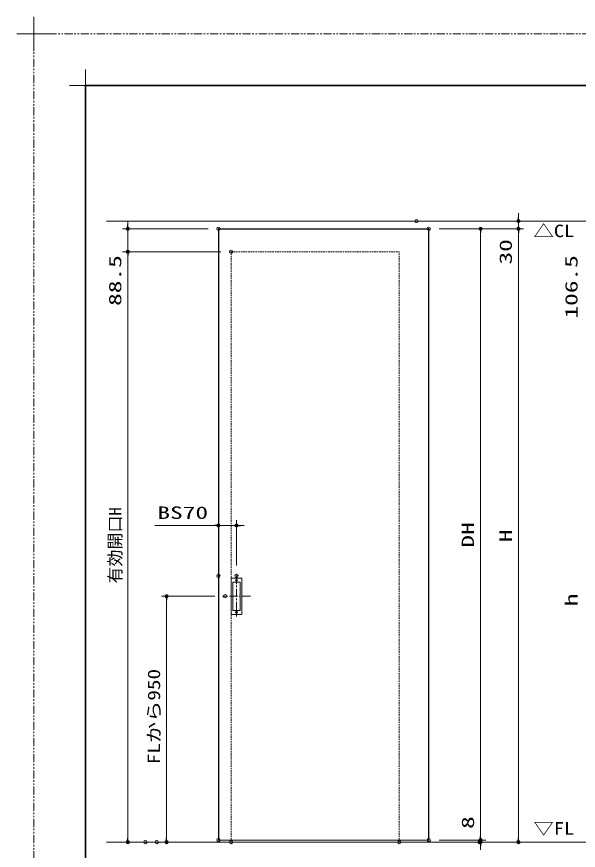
# Model space of a CAD drawing. Units: millimetres, scale not verified. Extents: x -1306 to 1306, y -607 to 607.
# Drawn here: x -1306 to -872, y -37 to 607 of the extents above; entities that cross this region are included whole.
import ezdxf
from ezdxf.enums import TextEntityAlignment as Align

# ---------------------------------------------------------------- set-up
doc = ezdxf.new("R2010")
doc.units = ezdxf.units.MM
doc.header["$LTSCALE"] = 5
doc.header["$PDMODE"] = 32
doc.header["$PDSIZE"] = 2.5
for name, pattern in [('USER1', [2.5, 1.25, -0.25, 0.25, -0.25, 0.25, -0.25]), ('USER2', [0.375, 0.25, -0.125]), ('USER3', [2, 1.25, -0.25, 0.25, -0.25])]:
    doc.linetypes.add(name, pattern=pattern)
for name, color, linetype, lineweight in [('0-1_線(黄)', 2, 'Continuous', 15), ('0-3_陰線', 1, 'USER1', 9), ('0-B_点線(水)', 4, 'USER2', 9), ('0-C_中心線', 3, 'USER3', 9), ('0-D_線(白)', 7, 'Continuous', 30), ('1-0_線(水)', 4, 'Continuous', 9), ('1-1_寸法線', 3, 'Continuous', 13), ('1-4_DEFPOINTS', 7, 'Continuous', 5), ('1-5_0', 3, 'Continuous', 25), ('1-8_図面枠', 7, 'Continuous', 35), ('1-9_一般', 7, 'Continuous', 5)]:
    doc.layers.add(name, color=color, linetype=linetype, lineweight=lineweight)
doc.styles.add('ＭＳ ゴシック', font='')
doc.styles.get('ＭＳ ゴシック').set_extended_font_data('MS Gothic')

# ---------------------------------------------------------------- blocks, each defined once
blk = doc.blocks.new('_DOT')
at = {"layer": '1-5_0'}
blk.add_line((-2.5, 0), (-5, 0), dxfattribs=at)
for points in [[(0, 0), (-2.5, 0), (-2.48, 0.313)], [(0, 0), (-2.48, -0.313), (-2.5, 0)], [(0, 0), (-2.48, 0.313), (-2.421, 0.622)], [(0, 0), (-2.421, -0.622), (-2.48, -0.313)], [(0, 0), (-2.421, 0.622), (-2.324, 0.92)], [(0, 0), (-2.324, -0.92), (-2.421, -0.622)], [(0, 0), (-2.324, 0.92), (-2.191, 1.204)], [(0, 0), (-2.191, -1.204), (-2.324, -0.92)], [(0, 0), (-2.191, 1.204), (-2.023, 1.469)], [(0, 0), (-2.023, -1.469), (-2.191, -1.204)], [(0, 0), (-2.023, 1.469), (-1.822, 1.711)], [(0, 0), (-1.822, -1.711), (-2.023, -1.469)], [(0, 0), (-1.822, 1.711), (-1.594, 1.926)], [(0, 0), (-1.594, -1.926), (-1.822, -1.711)], [(0, 0), (-1.594, 1.926), (-1.34, 2.111)], [(0, 0), (-1.34, -2.111), (-1.594, -1.926)], [(0, 0), (-1.34, 2.111), (-1.064, 2.262)], [(0, 0), (-1.064, -2.262), (-1.34, -2.111)], [(0, 0), (-1.064, 2.262), (-0.773, 2.378)], [(0, 0), (-0.773, -2.378), (-1.064, -2.262)], [(0, 0), (-0.773, 2.378), (-0.468, 2.456)], [(0, 0), (-0.468, -2.456), (-0.773, -2.378)], [(0, 0), (-0.468, 2.456), (-0.157, 2.495)], [(0, 0), (-0.157, -2.495), (-0.468, -2.456)], [(0, 0), (-0.157, 2.495), (0.157, 2.495)], [(0, 0), (0.157, -2.495), (-0.157, -2.495)], [(0, 0), (0.157, 2.495), (0.468, 2.456)], [(0, 0), (0.468, 2.456), (0.773, 2.378)], [(0, 0), (0.773, 2.378), (1.064, 2.262)], [(0, 0), (1.064, 2.262), (1.34, 2.111)], [(0, 0), (1.34, 2.111), (1.594, 1.926)], [(0, 0), (1.594, 1.926), (1.822, 1.711)], [(0, 0), (1.822, 1.711), (2.023, 1.469)], [(0, 0), (2.023, 1.469), (2.191, 1.204)], [(0, 0), (2.191, 1.204), (2.324, 0.92)], [(0, 0), (2.324, 0.92), (2.421, 0.622)], [(0, 0), (2.421, 0.622), (2.48, 0.313)], [(0, 0), (2.48, 0.313), (2.5, 0)], [(0, 0), (0.468, -2.456), (0.157, -2.495)], [(0, 0), (0.773, -2.378), (0.468, -2.456)], [(0, 0), (1.064, -2.262), (0.773, -2.378)], [(0, 0), (1.34, -2.111), (1.064, -2.262)], [(0, 0), (1.594, -1.926), (1.34, -2.111)], [(0, 0), (1.822, -1.711), (1.594, -1.926)], [(0, 0), (2.023, -1.469), (1.822, -1.711)], [(0, 0), (2.191, -1.204), (2.023, -1.469)], [(0, 0), (2.324, -0.92), (2.191, -1.204)], [(0, 0), (2.421, -0.622), (2.324, -0.92)], [(0, 0), (2.48, -0.313), (2.421, -0.622)], [(0, 0), (2.5, 0), (2.48, -0.313)]]:
    blk.add_solid(points, dxfattribs=at)
blk = doc.blocks.new('グループ-13-1')
at = {"layer": '1-9_一般'}
for p, q in [((62041.6, -14029.5), (62041.6, -13365.5)), ((61709.6, -13697.5), (62373.6, -13697.5))]:
    blk.add_line(p, q, dxfattribs=at)

msp = doc.modelspace()

# ---------------------------------------------------------------- linework, layer by layer
at = {"layer": '0-1_線(黄)'}
for p, q in [((-1236.758, 449.347), (-543.541, 449.347)), ((-1236.758, -30.653), (-543.541, -30.653))]:
    msp.add_line(p, q, dxfattribs=at)
at = {"layer": '0-3_陰線', "color": 4}
for p in [(387.036, 594), (-1292.964, -594)]:
    msp.add_line(p, (-1292.964, 594), dxfattribs=at)
at = {"layer": '0-B_点線(水)'}
msp.add_line((-1010.565, -30.653), (-1010.565, 425.647), dxfattribs=at)
msp.add_lwpolyline([(-1140.565, -30.653), (-1140.565, 425.647), (-1010.565, 425.647)], dxfattribs=at)
at = {"layer": '0-C_中心線'}
for p, q in [((-1136.365, 175.058), (-1136.365, 143.636)), ((-1125.651, 159.347), (-1147.078, 159.347))]:
    msp.add_line(p, q, dxfattribs=at)
at = {"layer": '0-D_線(白)'}
for p, q in [((-1150.365, 443.347), (-987.765, 443.347)), ((-1150.365, 443.347), (-1150.365, -29.053)), ((-987.765, -29.053), (-987.765, 443.347))]:
    msp.add_line(p, q, dxfattribs=at)
at = {"layer": '1-0_線(水)'}
msp.add_line((-1150.365, -29.053), (-987.765, -29.053), dxfattribs=at)
at = {"layer": '1-1_寸法線'}
for p, q in [((-918.515, 452.347), (-918.515, 455.347)), ((-1220.365, 446.347), (-1220.365, 449.347)), ((-989.265, 449.347), (-914.515, 449.347)), ((-918.515, 449.347), (-918.515, 443.347)), ((-1158.365, 443.347), (-1224.365, 443.347)), ((-1220.365, 443.347), (-1220.365, 425.647)), ((-979.765, 443.347), (-914.515, 443.347)), ((-979.765, 443.347), (-943.765, 443.347)), ((-979.765, 443.347), (-914.515, 443.347)), ((-947.765, 440.347), (-947.765, -26.053)), ((-918.515, 440.347), (-918.515, 413.157)), ((-918.515, 440.347), (-918.515, -27.653)), ((-1148.565, 425.647), (-1224.365, 425.647)), ((-1148.565, 425.647), (-1224.365, 425.647)), ((-1220.365, 422.647), (-1220.365, 381.171)), ((-1220.365, 422.647), (-1220.365, -27.653)), ((-1153.365, 214.097), (-1199.603, 214.097)), ((-1150.365, 183.058), (-1150.365, 218.097)), ((-1136.365, 214.097), (-1150.365, 214.097)), ((-1136.365, 183.058), (-1136.365, 218.097)), ((-1133.365, 214.097), (-1130.365, 214.097)), ((-1140.465, 145.747), (-1140.465, 172.947)), ((-1140.065, 173.347), (-1132.665, 173.347)), ((-1139.265, 148.747), (-1139.265, 169.947)), ((-1139.165, 148.847), (-1139.165, 169.847)), ((-1138.865, 170.347), (-1133.865, 170.347)), ((-1138.765, 170.247), (-1133.965, 170.247)), ((-1133.565, 169.847), (-1133.565, 148.847)), ((-1133.465, 169.947), (-1133.465, 148.747)), ((-1132.265, 172.947), (-1132.265, 145.747)), ((-1153.227, 159.347), (-1194.365, 159.347)), ((-1190.365, 156.347), (-1190.365, -27.653)), ((-1133.865, 148.347), (-1138.865, 148.347)), ((-1133.965, 148.447), (-1138.765, 148.447)), ((-1132.665, 145.347), (-1140.065, 145.347)), ((-947.765, -26.053), (-947.765, -8.386)), ((-1214.758, -30.653), (-1224.365, -30.653)), ((-1190.002, -30.653), (-1186.365, -30.653)), ((-1002.565, -30.653), (-943.765, -30.653)), ((-979.765, -29.053), (-943.765, -29.053)), ((-979.765, -29.053), (-943.765, -29.053)), ((-947.765, -30.653), (-947.765, -29.053)), ((-940.515, -30.653), (-914.515, -30.653)), ((-947.765, -33.653), (-947.765, -36.653))]:
    msp.add_line(p, q, dxfattribs=at)
for centre in [(-1136.365, 171.747), (-1136.365, 146.947)]:
    msp.add_circle(centre, 0.8, dxfattribs=at)
for centre, start, end in [((-1140.065, 172.947), 90, 180), ((-1138.865, 169.947), 90, 180), ((-1138.765, 169.847), 90, 180), ((-1133.965, 169.847), 0, 90), ((-1133.865, 169.947), 0, 90), ((-1132.665, 172.947), 0, 90), ((-1138.865, 148.747), 180, 270), ((-1138.765, 148.847), 180, 270), ((-1133.965, 148.847), 270, 0), ((-1133.865, 148.747), 270, 0), ((-1140.065, 145.747), 180, 270), ((-1132.665, 145.747), 270, 0)]:
    msp.add_arc(centre, 0.4, start, end, dxfattribs=at)
at = {"layer": '1-4_DEFPOINTS'}
for p, q in [((-1252.964, 541.55), (-1252.964, 566.45)), ((-1265.414, 554), (-1240.514, 554))]:
    msp.add_line(p, q, dxfattribs=at)
for p in [(-1150.365, 443.347), (-997.265, 449.347), (-987.765, 443.347), (-918.515, 443.347), (-1220.365, 425.647), (-1140.565, 425.647), (-1136.365, 214.097), (-1150.365, 175.058), (-1136.365, 175.058), (-1145.227, 159.347), (-1220.365, -30.653), (-1206.758, -30.653), (-1198.002, -30.653), (-1190.365, -30.653), (-1150.365, -29.053), (-1140.565, -30.653), (-1010.565, -30.653), (-1010.565, -30.653), (-987.765, -29.053), (-987.765, -29.053), (-948.515, -30.653), (-947.765, -29.053), (-947.765, -30.653), (-918.515, -30.653)]:
    msp.add_point(p, dxfattribs=at)
at = {"layer": '1-8_図面枠'}
msp.add_lwpolyline([(-1252.964, -554), (347.036, -554), (347.036, 554), (-1252.964, 554)], close=True, dxfattribs=at)

# ---------------------------------------------------------------- block references
at = {"layer": '0-3_陰線', "xscale": 0.04, "yscale": 0.04}
msp.add_blockref('グループ-13-1', (-3774.629, 1141.9), dxfattribs=at)
at = {"layer": '1-1_寸法線', "xscale": 0.6, "yscale": 0.6}
for p, rotation in [((-918.515, 449.347), 270), ((-1220.365, 443.347), 270), ((-947.765, 443.347), 90), ((-918.515, 443.347), 90), ((-918.515, 443.347), 90), ((-1220.365, 425.647), 90), ((-1220.365, 425.647), 90), ((-1136.365, 214.097), 180), ((-1190.365, 159.347), 90), ((-1220.365, -30.653), 270), ((-1190.365, -30.653), 270), ((-947.765, -29.053), 270), ((-947.765, -29.053), 270), ((-947.765, -30.653), 90), ((-918.515, -30.653), 270)]:
    msp.add_blockref('_DOT', p, dxfattribs=dict(at, rotation=rotation))
msp.add_blockref('_DOT', (-1150.365, 214.097), dxfattribs=at)

# ---------------------------------------------------------------- texts
at = {"layer": '0-1_線(黄)', "style": 'ＭＳ ゴシック', "width": 1.2}
for s, p in [('△CL', (-906.886, 434.026)), ('▽FL', (-906.886, -27.749))]:
    msp.add_text(s, height=9.621, dxfattribs=at).set_placement(p, align=Align.BOTTOM_LEFT)
at = {"layer": '1-1_寸法線', "style": 'ＭＳ ゴシック'}
for s, height, width, p in [('30', 9.604, 1.5, (-920.664, 415.728)), ('88.5', 9.604, 1.5, (-1222.514, 383.743)), ('106.5', 9.604, 1.5, (-869.928, 373.955)), ('DH', 9.604, 1.5, (-949.914, 196.909)), ('H', 9.604, 1.5, (-920.664, 201.109)), ('h', 9.604, 1.5, (-869.928, 151.574)), ('FLから950', 9.621, 1.25, (-1192.514, 29.49)), ('8', 9.604, 1.5, (-949.914, -20.481))]:
    msp.add_text(s, height=height, rotation=90, dxfattribs=dict(at, width=width)).set_placement(p, align=Align.BOTTOM_LEFT)
msp.add_text('有効開口H', height=9.604, rotation=90, dxfattribs=at).set_placement((-1222.514, 169.212), align=Align.BOTTOM_LEFT)
at = {"layer": '1-1_寸法線', "style": 'ＭＳ ゴシック', "width": 1.5}
msp.add_text('BS70', height=9.604, dxfattribs=at).set_placement((-1197.508, 216.247), align=Align.BOTTOM_LEFT)

doc.saveas('drawing.dxf')
